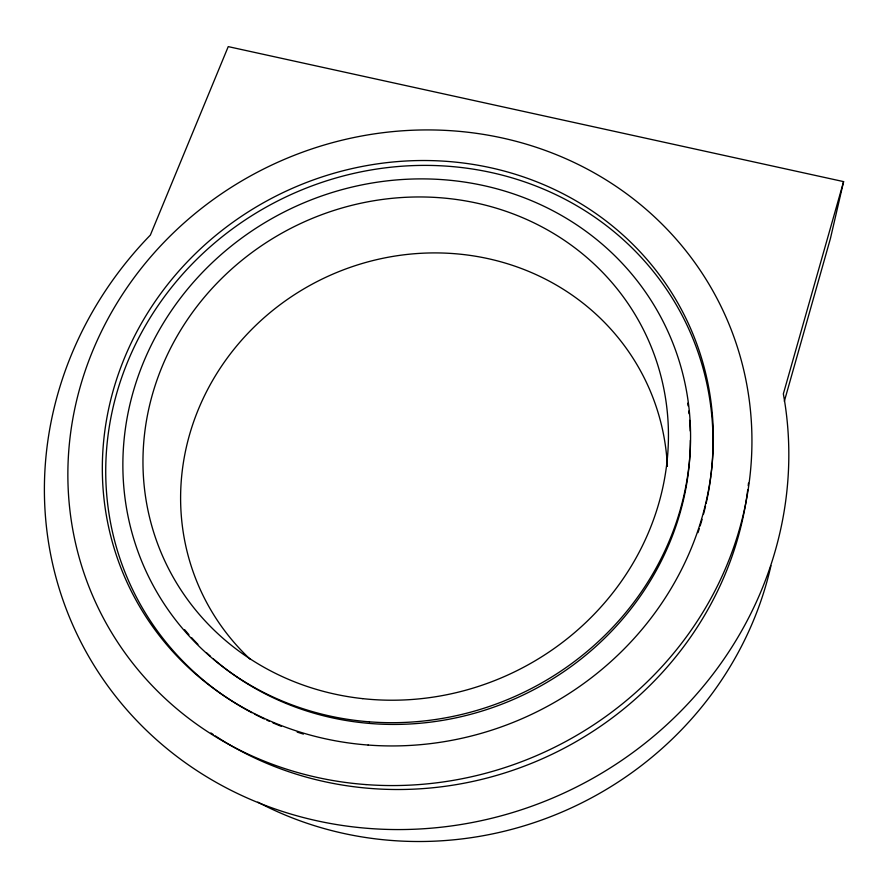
<?xml version="1.0" encoding="UTF-8"?>
<svg xmlns="http://www.w3.org/2000/svg" width="888" height="888" viewBox="0 0 888 888"><rect width="100%" height="100%" fill="white"/><g stroke="black" fill="none" stroke-linecap="round" stroke-linejoin="round"><path stroke-width="1.33" d="M843.6 181.618L783.349 393.872L784.359 399.7A376.312 353.169 -25.2 0 1 303.285 817.515A376.312 353.169 -25.2 0 1 150.361 235.087L228.238 46.62L843.6 181.618L830.413 238.583L784.326 401.309M770.939 565.734A349.095 330.769 -25.3 0 1 257.82 802.13M748.495 483.116A339.505 318.426 -25.2 0 1 748.207 485.736M747.74 489.677A339.505 318.426 -25.2 0 1 215.307 735.897M213.098 734.432A339.505 318.426 -25.2 0 1 210.911 732.955M250.116 659.185A245.954 232.223 -25.2 0 1 326.928 276.779A245.954 232.223 -25.2 0 1 667.388 466.378M251.97 712.764A307.115 287.401 -25.2 0 1 129.881 356.532A307.115 287.401 -25.2 0 1 486.901 171.606A307.115 287.401 -25.2 0 1 710.999 475.002M710.833 476.345A307.115 287.401 -25.2 0 1 706.149 503.296M705.538 505.982A307.115 287.401 -25.2 0 1 703.551 514.019M702.086 519.358A307.115 287.401 -25.2 0 1 700.11 526.007M699.278 528.66A307.115 287.401 -25.2 0 1 697.979 532.622M303.419 734.076A307.115 287.401 -25.2 0 1 297.18 732.089M281.252 726.295A307.115 287.401 -25.2 0 1 272.871 722.821M269.319 721.256A307.115 287.401 -25.2 0 1 266.8 720.113M264.291 718.936A307.115 287.401 -25.2 0 1 254.401 714.041M687.701 403.219A285.359 266.955 -25.2 0 1 688.067 405.838M688.722 411.1A285.359 266.955 -25.2 0 1 689.01 413.73M689.599 420.346A285.359 266.955 -25.2 0 1 690.209 430.98M690.365 440.348A285.359 266.955 -25.2 0 1 519.158 696.88A285.359 266.955 -25.2 0 1 213.464 658.963M210.456 656.321A285.359 266.955 -25.2 0 1 206.504 652.724M197.935 644.366A285.359 266.955 -25.2 0 1 191.564 637.617M188.922 634.665A285.359 266.955 -25.2 0 1 184.615 629.659M362.748 698.645A265.823 248.385 -25.2 0 0 651.67 347.918A265.823 248.385 -25.2 0 0 202.708 299.201A265.823 248.385 -25.2 0 0 362.748 698.645M366.045 784.592A345.976 323.665 -25.2 0 0 725.596 316.217A345.976 323.665 -25.2 0 0 138.073 272.405A345.976 323.665 -25.2 0 0 366.045 784.592M368.132 745.043A309.068 288.977 -25.2 0 0 690.032 327.206A309.068 288.977 -25.2 0 0 165.346 287.435A309.068 288.977 -25.2 0 0 368.132 745.043M369.43 721.833A287.168 268.409 -25.2 0 0 669.064 334.021A287.168 268.409 -25.2 0 0 181.674 296.514A287.168 268.409 -25.2 0 0 369.43 721.833"/></g></svg>
